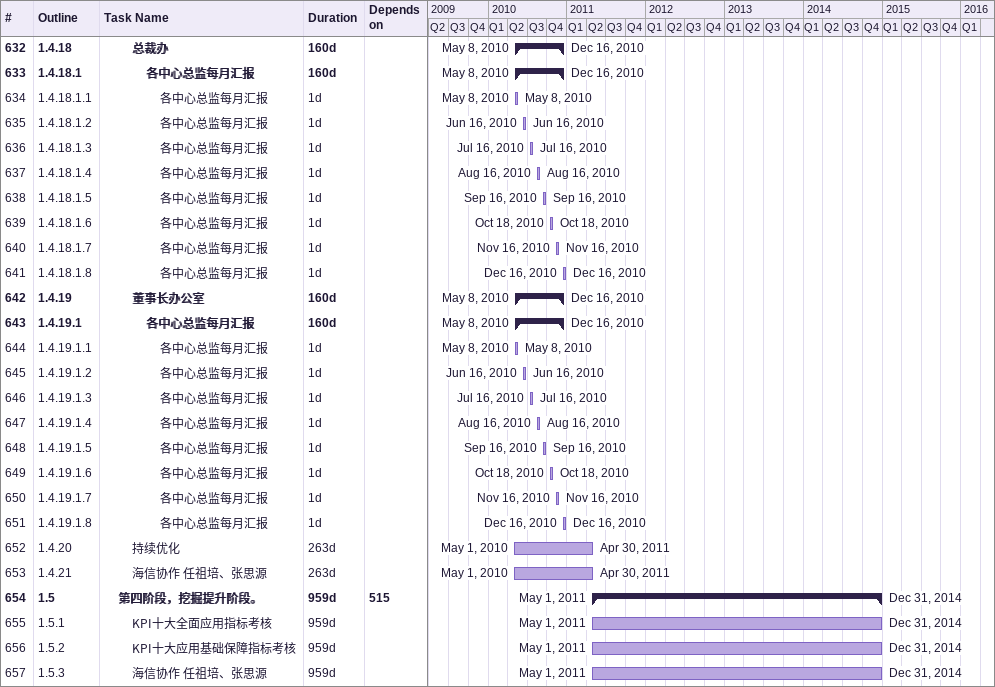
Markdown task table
| ID | WBS | Task | Duration | Start | Finish | Predecessors |
|---|---|---|---|---|---|---|
| 632 | 1.4.18 | **总裁办** | 160d | 2010-05-08 | 2010-12-16 |  |
| 633 | 1.4.18.1 | **各中心总监每月汇报** | 160d | 2010-05-08 | 2010-12-16 |  |
| 634 | 1.4.18.1.1 | 各中心总监每月汇报 | 1d | 2010-05-08 | 2010-05-08 |  |
| 635 | 1.4.18.1.2 | 各中心总监每月汇报 | 1d | 2010-06-16 | 2010-06-16 |  |
| 636 | 1.4.18.1.3 | 各中心总监每月汇报 | 1d | 2010-07-16 | 2010-07-16 |  |
| 637 | 1.4.18.1.4 | 各中心总监每月汇报 | 1d | 2010-08-16 | 2010-08-16 |  |
| 638 | 1.4.18.1.5 | 各中心总监每月汇报 | 1d | 2010-09-16 | 2010-09-16 |  |
| 639 | 1.4.18.1.6 | 各中心总监每月汇报 | 1d | 2010-10-18 | 2010-10-18 |  |
| 640 | 1.4.18.1.7 | 各中心总监每月汇报 | 1d | 2010-11-16 | 2010-11-16 |  |
| 641 | 1.4.18.1.8 | 各中心总监每月汇报 | 1d | 2010-12-16 | 2010-12-16 |  |
| 642 | 1.4.19 | **董事长办公室** | 160d | 2010-05-08 | 2010-12-16 |  |
| 643 | 1.4.19.1 | **各中心总监每月汇报** | 160d | 2010-05-08 | 2010-12-16 |  |
| 644 | 1.4.19.1.1 | 各中心总监每月汇报 | 1d | 2010-05-08 | 2010-05-08 |  |
| 645 | 1.4.19.1.2 | 各中心总监每月汇报 | 1d | 2010-06-16 | 2010-06-16 |  |
| 646 | 1.4.19.1.3 | 各中心总监每月汇报 | 1d | 2010-07-16 | 2010-07-16 |  |
| 647 | 1.4.19.1.4 | 各中心总监每月汇报 | 1d | 2010-08-16 | 2010-08-16 |  |
| 648 | 1.4.19.1.5 | 各中心总监每月汇报 | 1d | 2010-09-16 | 2010-09-16 |  |
| 649 | 1.4.19.1.6 | 各中心总监每月汇报 | 1d | 2010-10-18 | 2010-10-18 |  |
| 650 | 1.4.19.1.7 | 各中心总监每月汇报 | 1d | 2010-11-16 | 2010-11-16 |  |
| 651 | 1.4.19.1.8 | 各中心总监每月汇报 | 1d | 2010-12-16 | 2010-12-16 |  |
| 652 | 1.4.20 | 持续优化 | 263d | 2010-05-01 | 2011-04-30 |  |
| 653 | 1.4.21 | 海信协作 任祖培、张思源 | 263d | 2010-05-01 | 2011-04-30 |  |
| 654 | 1.5 | **第四阶段，挖掘提升阶段。** | 959d | 2011-05-01 | 2014-12-31 | 515 |
| 655 | 1.5.1 | KPI十大全面应用指标考核 | 959d | 2011-05-01 | 2014-12-31 |  |
| 656 | 1.5.2 | KPI十大应用基础保障指标考核 | 959d | 2011-05-01 | 2014-12-31 |  |
| 657 | 1.5.3 | 海信协作 任祖培、张思源 | 959d | 2011-05-01 | 2014-12-31 |  |
